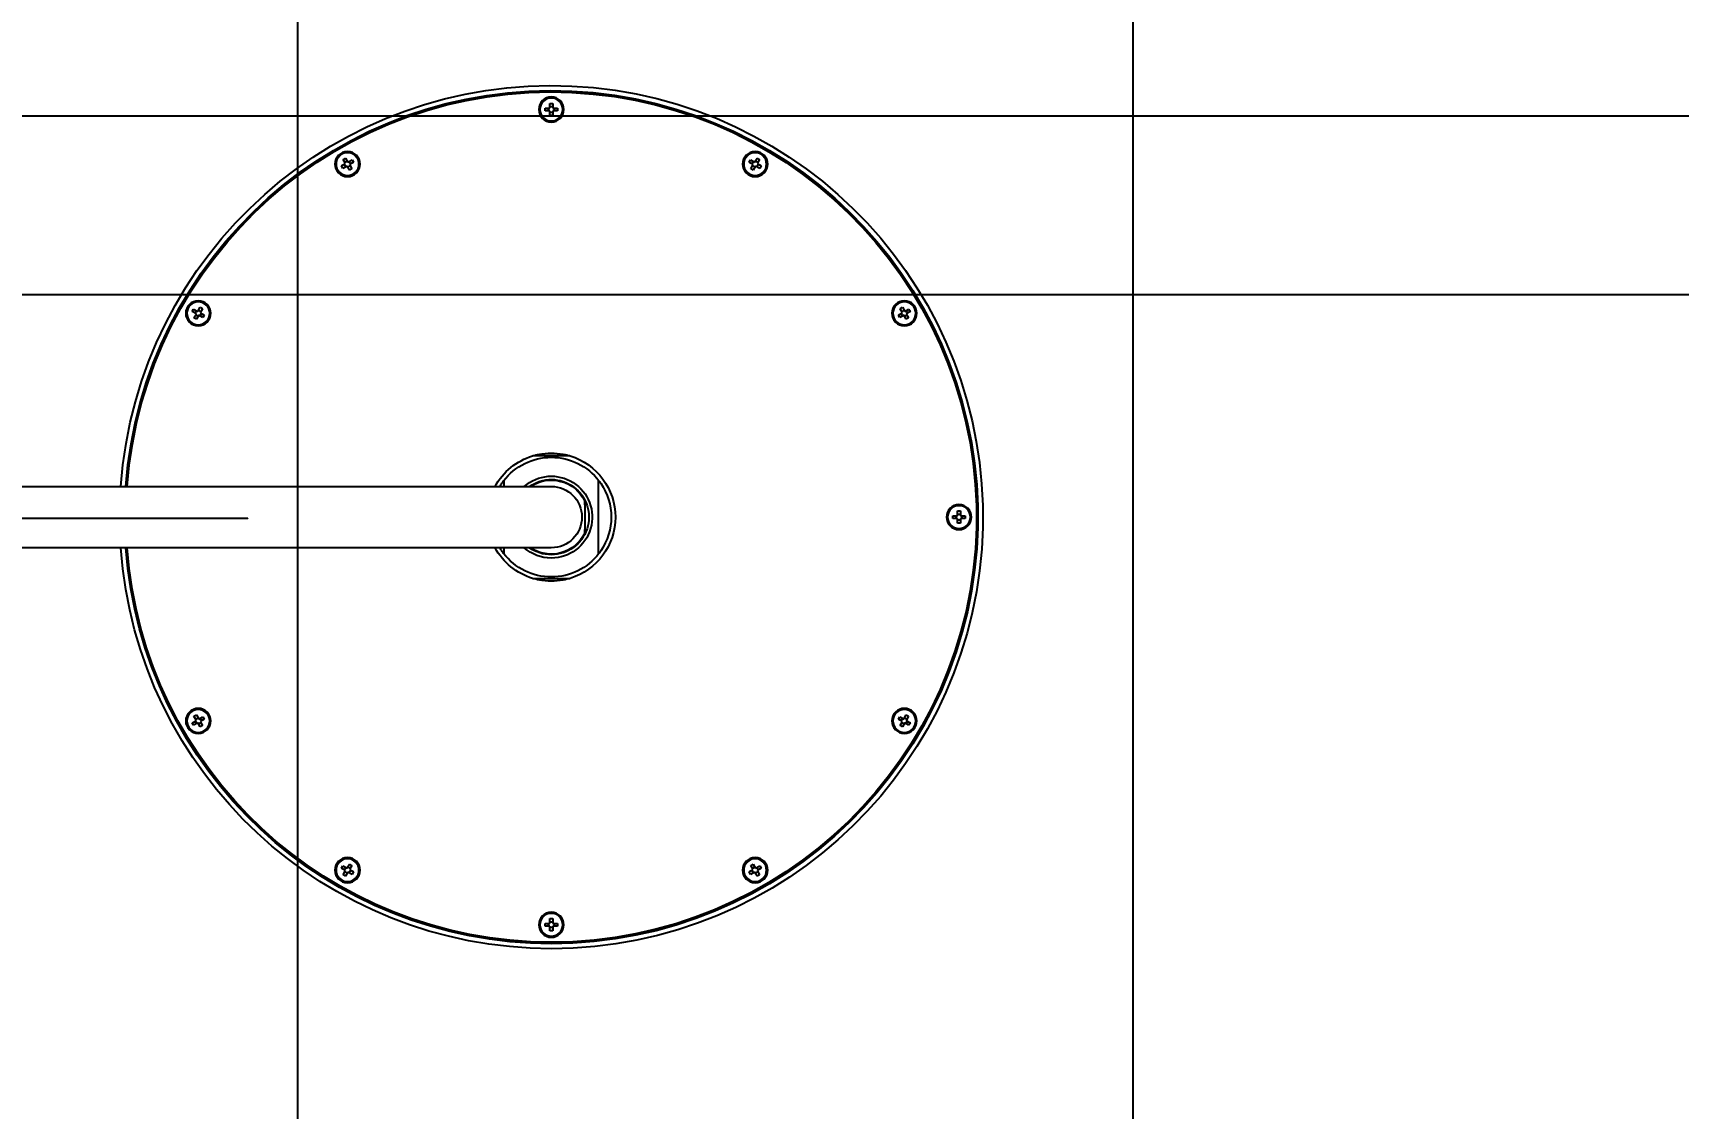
# Model space of a CAD drawing. Header units: centimetres. Extents: x -1797 to 2001, y -8788 to 1856.
# Drawn here: x -874.6 to -815.6, y -2060.9 to -2022.3 of the extents above; entities that cross this region are included whole.
import ezdxf
from ezdxf.xclip import XClip

# ---------------------------------------------------------------- set-up
doc = ezdxf.new("R2010")
doc.units = ezdxf.units.CM
doc.header["$LTSCALE"] = 100
doc.header["$MEASUREMENT"] = 0
doc.header["$XCLIPFRAME"] = 0
doc.header["$PDMODE"] = 35
doc.linetypes.add('HIDDEN', pattern=[0.375, 0.25, -0.125])
for name, color, linetype in [('A0-01 FLOOR PLANS$0$BATH FIXTURES', 85, 'Continuous'), ('HIDDEN -03', 8, 'HIDDEN'), ('ID_Flooring_02', 127, 'Continuous'), ('WALL-01', 7, 'Continuous')]:
    doc.layers.add(name, color=color, linetype=linetype)
doc.styles.add('22', font='romans.shx')
doc.styles.add('ISO', font='isocp2.shx', dxfattribs={"width": 0.8})
doc.dimstyles.new('100', dxfattribs={"dimtxt": 15, "dimasz": 10, "dimexe": 8, "dimexo": 12, "dimgap": 6, "dimtad": 1, "dimdec": 0, "dimzin": 0, "dimdsep": 46, "dimtxsty": '22', "dimblk": 'ARCHTICK', "dimcen": 30, "dimdle": 8, "dimclrd": 1, "dimclre": 1, "dimclrt": 2, "dimadec": 0, "dimazin": 0, "dimtfac": 1, "dimtdec": 0, "dimtmove": 2, "dimatfit": 3, "dimldrblk": 'OBLIQUE', "dimfxl": 100, "dimtolj": 1, "dimtzin": 0, "dimarcsym": 0})
doc.dimstyles.new('DIM DET', dxfattribs={"dimtxt": 0.05, "dimasz": 0.025, "dimexe": 0.025, "dimexo": 0.025, "dimgap": 0.025, "dimtad": 1, "dimzin": 0, "dimdsep": 46, "dimtxsty": 'ISO', "dimblk": 'ARCHTICK', "dimcen": 0.1, "dimdle": 0.025, "dimclrd": 15, "dimclre": 15, "dimclrt": 2, "dimadec": 0, "dimazin": 0, "dimtfac": 1, "dimtmove": 2, "dimatfit": 0, "dimldrblk": 'ARCHTICK', "dimfxl": 0.17, "dimtzin": 1, "dimarcsym": 0})

# ---------------------------------------------------------------- blocks, each defined once
blk = doc.blocks.new('A0-01 FLOOR PLANS$0$Bath_ShowerHead_D-31_01')
for p, q in [((-1.1, -13.17), (-1.1, -45.07)), ((1.1, -45.07), (1.1, -13.17)), ((-7.388, -36.423), (-7.536, -36.508)), ((-7.536, -36.508), (-7.486, -36.595)), ((-7.486, -36.595), (-7.338, -36.51)), ((-7.387, -36.226), (-7.473, -36.276)), ((-7.473, -36.276), (-7.388, -36.423)), ((-7.435, -36.45), (-7.385, -36.536)), ((-7.328, -36.327), (-7.415, -36.377)), ((-7.302, -36.373), (-7.387, -36.226)), ((-7.338, -36.51), (-7.253, -36.657)), ((-7.312, -36.556), (-7.225, -36.506)), ((-7.154, -36.288), (-7.302, -36.373)), ((-7.205, -36.433), (-7.255, -36.346)), ((-7.253, -36.657), (-7.167, -36.607)), ((-7.252, -36.46), (-7.104, -36.375)), ((-7.167, -36.607), (-7.252, -36.46)), ((-7.104, -36.375), (-7.154, -36.288)), ((7.154, -36.288), (7.104, -36.375)), ((7.104, -36.375), (7.252, -36.46)), ((7.302, -36.373), (7.154, -36.288)), ((7.252, -36.46), (7.167, -36.607)), ((7.167, -36.607), (7.253, -36.657)), ((7.255, -36.346), (7.205, -36.433)), ((7.225, -36.506), (7.312, -36.556)), ((7.253, -36.657), (7.338, -36.51)), ((7.387, -36.226), (7.302, -36.373)), ((7.415, -36.377), (7.328, -36.327)), ((7.338, -36.51), (7.486, -36.595)), ((7.385, -36.536), (7.435, -36.45)), ((7.473, -36.276), (7.387, -36.226)), ((7.388, -36.423), (7.473, -36.276)), ((7.536, -36.508), (7.388, -36.423)), ((7.486, -36.595), (7.536, -36.508)), ((-12.844, -41.647), (-12.894, -41.733)), ((-12.894, -41.733), (-12.747, -41.818)), ((-12.697, -41.732), (-12.844, -41.647)), ((-12.747, -41.818), (-12.832, -41.966)), ((-12.743, -41.705), (-12.793, -41.792)), ((-12.774, -41.865), (-12.687, -41.915)), ((-12.745, -42.016), (-12.66, -41.868)), ((-12.612, -41.584), (-12.697, -41.732)), ((-12.584, -41.735), (-12.67, -41.685)), ((-12.66, -41.868), (-12.513, -41.953)), ((-12.614, -41.895), (-12.564, -41.808)), ((-12.525, -41.634), (-12.612, -41.584)), ((-12.61, -41.782), (-12.525, -41.634)), ((-12.463, -41.867), (-12.61, -41.782)), ((-12.513, -41.953), (-12.463, -41.867)), ((12.61, -41.782), (12.463, -41.867)), ((12.463, -41.867), (12.513, -41.953)), ((12.513, -41.953), (12.66, -41.868)), ((12.612, -41.584), (12.525, -41.634)), ((12.525, -41.634), (12.61, -41.782)), ((12.564, -41.808), (12.614, -41.895)), ((12.67, -41.685), (12.584, -41.735)), ((12.697, -41.732), (12.612, -41.584)), ((12.66, -41.868), (12.745, -42.016)), ((12.687, -41.915), (12.774, -41.865)), ((12.844, -41.647), (12.697, -41.732)), ((12.793, -41.792), (12.743, -41.705)), ((12.747, -41.818), (12.894, -41.733)), ((12.832, -41.966), (12.747, -41.818)), ((12.894, -41.733), (12.844, -41.647)), ((-12.832, -41.966), (-12.745, -42.016)), ((12.745, -42.016), (12.832, -41.966)), ((-1.1, -45.07), (-1.1, -49.12)), ((1.1, -49.12), (1.1, -45.07)), ((-1.303, -47.42), (-1.103, -47.42)), ((1.105, -47.42), (1.303, -47.42)), ((-14.69, -48.9), (-14.69, -49.07)), ((-14.59, -48.9), (-14.69, -48.9)), ((-14.59, -49.016), (-14.69, -49.016)), ((-14.59, -49.07), (-14.59, -48.9)), ((-2.2, -49.786), (-2.2, -48.454)), ((2.2, -48.454), (2.2, -49.786)), ((14.69, -48.9), (14.59, -48.9)), ((14.59, -48.9), (14.59, -49.07)), ((14.69, -49.016), (14.59, -49.016)), ((14.69, -49.07), (14.69, -48.9)), ((-14.86, -49.07), (-14.86, -49.17)), ((-14.69, -49.07), (-14.86, -49.07)), ((-14.86, -49.17), (-14.69, -49.17)), ((-14.744, -49.07), (-14.744, -49.17)), ((-14.69, -49.17), (-14.69, -49.34)), ((-14.69, -49.224), (-14.59, -49.224)), ((-14.69, -49.34), (-14.59, -49.34)), ((-14.42, -49.07), (-14.59, -49.07)), ((-14.59, -49.17), (-14.42, -49.17)), ((-14.59, -49.34), (-14.59, -49.17)), ((-14.536, -49.17), (-14.536, -49.07)), ((-14.42, -49.17), (-14.42, -49.07)), ((14.59, -49.07), (14.42, -49.07)), ((14.42, -49.07), (14.42, -49.17)), ((14.42, -49.17), (14.59, -49.17)), ((14.536, -49.07), (14.536, -49.17)), ((14.59, -49.17), (14.59, -49.34)), ((14.59, -49.224), (14.69, -49.224)), ((14.59, -49.34), (14.69, -49.34)), ((14.86, -49.07), (14.69, -49.07)), ((14.69, -49.34), (14.69, -49.17)), ((14.69, -49.17), (14.86, -49.17)), ((14.744, -49.17), (14.744, -49.07)), ((14.86, -49.17), (14.86, -49.07)), ((-0.445, -50.32), (-0.573, -50.32)), ((-0.445, -50.32), (0.445, -50.32)), ((0.573, -50.32), (0.445, -50.32)), ((-1.006, -50.82), (-1.303, -50.82)), ((-0.9, -50.82), (-1.006, -50.82)), ((0.9, -50.82), (-0.9, -50.82)), ((1.006, -50.82), (0.9, -50.82)), ((1.303, -50.82), (1.006, -50.82)), ((-12.747, -56.422), (-12.894, -56.507)), ((-12.894, -56.507), (-12.844, -56.593)), ((-12.844, -56.593), (-12.697, -56.508)), ((-12.745, -56.224), (-12.832, -56.274)), ((-12.832, -56.274), (-12.747, -56.422)), ((-12.793, -56.448), (-12.743, -56.535)), ((-12.687, -56.325), (-12.774, -56.375)), ((-12.66, -56.372), (-12.745, -56.224)), ((-12.697, -56.508), (-12.612, -56.656)), ((-12.67, -56.555), (-12.584, -56.505)), ((-12.513, -56.287), (-12.66, -56.372)), ((-12.564, -56.432), (-12.614, -56.345)), ((-12.612, -56.656), (-12.525, -56.606)), ((-12.61, -56.458), (-12.463, -56.373)), ((-12.525, -56.606), (-12.61, -56.458)), ((-12.463, -56.373), (-12.513, -56.287)), ((12.513, -56.287), (12.463, -56.373)), ((12.463, -56.373), (12.61, -56.458)), ((12.66, -56.372), (12.513, -56.287)), ((12.61, -56.458), (12.525, -56.606)), ((12.525, -56.606), (12.612, -56.656)), ((12.614, -56.345), (12.564, -56.432)), ((12.584, -56.505), (12.67, -56.555)), ((12.612, -56.656), (12.697, -56.508)), ((12.745, -56.224), (12.66, -56.372)), ((12.774, -56.375), (12.687, -56.325)), ((12.697, -56.508), (12.844, -56.593)), ((12.743, -56.535), (12.793, -56.448)), ((12.832, -56.274), (12.745, -56.224)), ((12.747, -56.422), (12.832, -56.274)), ((12.894, -56.507), (12.747, -56.422)), ((12.844, -56.593), (12.894, -56.507)), ((-7.486, -61.645), (-7.536, -61.732)), ((-7.536, -61.732), (-7.388, -61.817)), ((-7.338, -61.73), (-7.486, -61.645)), ((-7.388, -61.817), (-7.473, -61.964)), ((-7.473, -61.964), (-7.387, -62.014)), ((-7.385, -61.704), (-7.435, -61.79)), ((-7.415, -61.863), (-7.328, -61.913)), ((-7.387, -62.014), (-7.302, -61.867)), ((-7.253, -61.583), (-7.338, -61.73)), ((-7.225, -61.734), (-7.312, -61.684)), ((-7.302, -61.867), (-7.154, -61.952)), ((-7.255, -61.894), (-7.205, -61.807)), ((-7.167, -61.633), (-7.253, -61.583)), ((-7.252, -61.78), (-7.167, -61.633)), ((-7.104, -61.865), (-7.252, -61.78)), ((-7.154, -61.952), (-7.104, -61.865)), ((7.252, -61.78), (7.104, -61.865)), ((7.104, -61.865), (7.154, -61.952)), ((7.154, -61.952), (7.302, -61.867)), ((7.253, -61.583), (7.167, -61.633)), ((7.167, -61.633), (7.252, -61.78)), ((7.205, -61.807), (7.255, -61.894)), ((7.312, -61.684), (7.225, -61.734)), ((7.338, -61.73), (7.253, -61.583)), ((7.302, -61.867), (7.387, -62.014)), ((7.328, -61.913), (7.415, -61.863)), ((7.486, -61.645), (7.338, -61.73)), ((7.435, -61.79), (7.385, -61.704)), ((7.387, -62.014), (7.473, -61.964)), ((7.388, -61.817), (7.536, -61.732)), ((7.473, -61.964), (7.388, -61.817)), ((7.536, -61.732), (7.486, -61.645)), ((-0.05, -63.71), (-0.22, -63.71)), ((-0.22, -63.71), (-0.22, -63.81)), ((-0.104, -63.71), (-0.104, -63.81)), ((0.05, -63.54), (-0.05, -63.54)), ((-0.05, -63.54), (-0.05, -63.71)), ((0.05, -63.656), (-0.05, -63.656)), ((0.05, -63.71), (0.05, -63.54)), ((0.22, -63.71), (0.05, -63.71)), ((0.104, -63.81), (0.104, -63.71)), ((0.22, -63.81), (0.22, -63.71)), ((-0.22, -63.81), (-0.05, -63.81)), ((-0.05, -63.81), (-0.05, -63.98)), ((-0.05, -63.864), (0.05, -63.864)), ((-0.05, -63.98), (0.05, -63.98)), ((0.05, -63.81), (0.22, -63.81)), ((0.05, -63.98), (0.05, -63.81))]:
    blk.add_line(p, q)
for centre, radius in [((-7.32, -36.441), 0.45), ((-7.32, -36.441), 0.41), ((7.32, -36.441), 0.45), ((7.32, -36.441), 0.41), ((-12.679, -41.8), 0.45), ((12.679, -41.8), 0.45), ((-12.679, -41.8), 0.41), ((12.679, -41.8), 0.41), ((-14.64, -49.12), 0.45), ((-14.64, -49.12), 0.41), ((14.64, -49.12), 0.45), ((14.64, -49.12), 0.41), ((-12.679, -56.44), 0.45), ((-12.679, -56.44), 0.41), ((12.679, -56.44), 0.45), ((12.679, -56.44), 0.41), ((-7.32, -61.799), 0.45), ((-7.32, -61.799), 0.41), ((7.32, -61.799), 0.45), ((7.32, -61.799), 0.41), ((0, -63.76), 0.45), ((0, -63.76), 0.41)]:
    blk.add_circle(centre, radius)
for centre, radius, start, end in [((0, -49.12), 15.499, 94.06971, 0), ((0, -49.12), 15.499, 0, 85.93029), ((0, -49.12), 15.32, 94.11747, 0), ((0, -49.12), 15.3, 94.12296, 0), ((0, -49.12), 15.29, 94.12556, 0), ((0, -49.12), 15.27, 94.13098, 0), ((0, -49.12), 15.32, 0, 85.88253), ((0, -49.12), 15.3, 0, 85.87704), ((0, -49.12), 15.29, 0, 85.87444), ((0, -49.12), 15.27, 0, 85.86902), ((0, -49.12), 2.3, 118.57188, 162.92843), ((0, -49.12), 2.3, 17.07157, 61.42812), ((0, -49.12), 2.15, 127.24885, 232.75115), ((0, -49.12), 2.15, 124.36366, 127.24885), ((0, -49.12), 2.15, 120.77232, 124.36366), ((0, -49.12), 2.15, 55.63634, 59.22768), ((0, -49.12), 2.15, 52.75115, 55.63634), ((0, -49.12), 2.15, 307.24885, 52.75115), ((0, -49.12), 2.3, 162.93006, 169.22805), ((-2.17, -48.454), 0.03, 162.93006, 180), ((0, -49.12), 1.47, 138.44327, 0), ((0, -49.12), 1.35, 144.56906, 0), ((0, -49.12), 1.33, 145.79868, 244.45616), ((0, -49.12), 1.33, 295.54384, 34.20132), ((0, -49.12), 1.47, 0, 41.55673), ((0, -49.12), 1.35, 0, 35.43094), ((0, -49.12), 2.3, 10.77195, 17.06994), ((2.17, -48.454), 0.03, 0, 17.06994), ((0, -49.12), 2.3, 169.22805, 190.77195), ((0, -49.12), 2.3, 349.22805, 10.77195), ((0, -49.12), 2.3, 190.77195, 197.06994), ((0, -49.12), 1.1, 180, 0), ((0, -49.12), 2.3, 342.93006, 349.22805), ((-2.17, -49.786), 0.03, 180, 197.06994), ((0, -49.12), 2.3, 197.07157, 342.92843), ((2.17, -49.786), 0.03, 342.93006, 0), ((0, -49.12), 2.15, 232.75115, 235.63634), ((0, -49.12), 2.15, 235.63634, 304.36366), ((0, -49.12), 2.15, 304.36366, 307.24885)]:
    blk.add_arc(centre, radius, start, end)
for centre, major_axis, start_param, end_param in [((-2.17, -48.454), (-0.0287, 0.0088), 0, 0.288551), ((2.17, -48.454), (-0.0287, -0.0088), 2.853042, 3.141593), ((-2.17, -49.786), (-0.0287, -0.0088), 5.994634, 6.283185), ((2.17, -49.786), (0.0287, -0.0088), 0, 0.288551)]:
    blk.add_ellipse(centre, major_axis=major_axis, ratio=0.989207, start_param=start_param, end_param=end_param)
blk = doc.blocks.new('A0-01 FLOOR PLANS')
at = {"layer": 'A0-01 FLOOR PLANS$0$BATH FIXTURES', "xscale": -1.000000000000005, "rotation": 90}
blk.add_blockref('A0-01 FLOOR PLANS$0$Bath_ShowerHead_D-31_01', (-622, 2148), dxfattribs=at)
blk = doc.blocks.new('_ARCHTICK')
at = {"color": 0, "linetype": 'ByBlock', "const_width": 0.15}
blk.add_lwpolyline([(-0.5, -0.5), (0.5, 0.5)], dxfattribs=at)
blk = doc.blocks.new('*D378')
at = {"layer": 'Defpoints', "color": 0, "transparency": 16777216}
for p in [(-901.148, -1999.68), (-713.148, -1999.68), (-901.148, -2025.276)]:
    blk.add_point(p, dxfattribs=at)
at = {"layer": 'WALL-01', "color": 1, "lineweight": -2, "transparency": 16777216}
for p, q in [((-901.148, -2011.68), (-901.148, -2033.276)), ((-713.148, -2011.68), (-713.148, -2033.276)), ((-705.148, -2025.276), (-909.148, -2025.276))]:
    blk.add_line(p, q, dxfattribs=at)
at = {"layer": 'WALL-01', "color": 1, "lineweight": -2, "transparency": 16777216, "xscale": 10, "yscale": 10, "zscale": 10, "rotation": 180}
blk.add_blockref('_ARCHTICK', (-901.148, -2025.276), dxfattribs=at)
at = {"layer": 'WALL-01', "color": 1, "lineweight": -2, "transparency": 16777216, "xscale": 10, "yscale": 10, "zscale": 10}
blk.add_blockref('_ARCHTICK', (-713.148, -2025.276), dxfattribs=at)
at = {"layer": 'WALL-01', "color": 2, "transparency": 16777216, "insert": (-807.148, -2013.276), "char_height": 12, "attachment_point": 5, "style": '22'}
blk.add_mtext('\\A1;188', dxfattribs=at)
blk = doc.blocks.new('_OBLIQUE')
at = {"color": 0, "linetype": 'ByBlock'}
blk.add_line((-0.5, -0.5), (0.5, 0.5), dxfattribs=at)

msp = doc.modelspace()

# ---------------------------------------------------------------- linework, layer by layer
at = {"layer": 'ID_Flooring_02'}
for p, q in [((-865.148, -2001.68), (-865.148, -2091.83)), ((-835.148, -2001.68), (-835.148, -2111.656)), ((-901.148, -2031.68), (-715.148, -2031.68))]:
    msp.add_line(p, q, dxfattribs=at)

# ---------------------------------------------------------------- block references
ref = msp.add_blockref('A0-01 FLOOR PLANS', (-283.148, -4187.68), dxfattribs=at)
XClip(ref).set_block_clipping_path([(-640, 1948), (-400, 2198)])

# ---------------------------------------------------------------- dimensions: what is measured, and where the dimension line sits
at = {"layer": 'WALL-01'}
dim = msp.add_linear_dim(base=(-901.148, -2025.276), p1=(-713.148, -1999.68), p2=(-901.148, -1999.68), dimstyle='100', override={"dimtxt": 12, "dimfxl": 0.075}, dxfattribs=at)
dim.commit()
dim.dimension.update_dxf_attribs({"geometry": '*D378', "text_midpoint": (-807.148, -2013.276)})

# ---------------------------------------------------------------- leaders
at = {"layer": 'HIDDEN -03'}
msp.add_leader([(-866.922, -2039.729), (-1052.281, -2039.729)], dimstyle='DIM DET', override={"dimasz": 0.04, "dimtad": 0, "dimclrd": 251, "dimldrblk": 'Dot', "dimfxl": 0.1}, dxfattribs=at)

doc.saveas('drawing.dxf')
